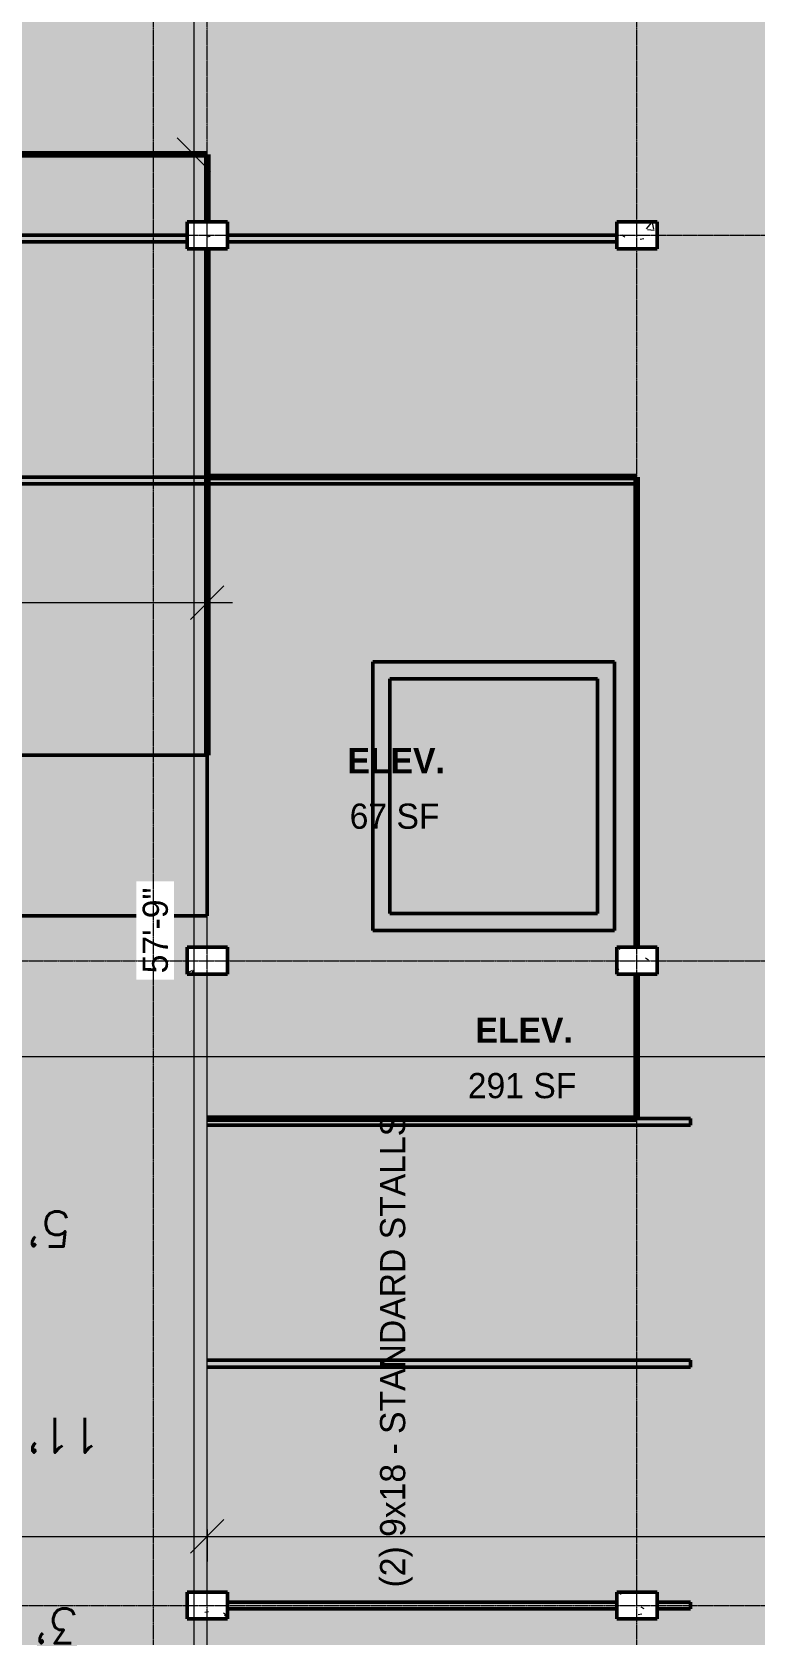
# Model space of a CAD drawing. Header units: inches. Extents: x 8518 to 10795, y 14276 to 16435.
# Drawn here: x 9682 to 10005, y 15003 to 15719 of the extents above; entities that cross this region are included whole.
import ezdxf

# ---------------------------------------------------------------- set-up
doc = ezdxf.new("R2010")
doc.units = ezdxf.units.IN
doc.header["$MEASUREMENT"] = 0
doc.linetypes.add('Dash 1_16_', pattern=[0.125, 0.0625, -0.0625])
doc.linetypes.add('Grid Line 1_2_', pattern=[0.875, 0.5, -0.125, 0.125, -0.125])
for name, color, linetype, lineweight in [('A-ANNO-DIMS-1', 211, 'Continuous', 20), ('A-AREA-1', 7, 'Continuous', 140), ('A-AREA-IDEN', 2, 'Continuous', 9), ('A-AREA-PATT-1', 9, 'Continuous', 9), ('A-AREA-PATT-2', 10, 'Continuous', 9), ('A-FLOR', 192, 'Continuous', 13), ('A-FLOR-1', 192, 'Continuous', 50), ('A-GENM', 5, 'Continuous', 9), ('A-GENM-1', 5, 'Dash 1_16_', 9), ('A-GENM-IDEN', 13, 'Continuous', 9), ('A-WALL-1', 113, 'Continuous', 50), ('G-ANNO-SYMB', 111, 'Continuous', 9), ('G-IMPT-3', 7, 'Continuous', 9), ('L-SITE', 91, 'Continuous', 50), ('S-COLS', 52, 'Continuous', 9), ('S-COLS-1', 52, 'Continuous', 50), ('S-GRID-1', 1, 'Grid Line 1_2_', 9)]:
    doc.layers.add(name, color=color, linetype=linetype, lineweight=lineweight)
doc.styles.add('Century Gothic', font='ufonts.com_century-gothic.ttf', dxfattribs={"height": 11.25})
doc.styles.add('Century Gothic_B', font='GOTHICB.TTF', dxfattribs={"height": 11.25})
doc.styles.add('ROMANS', font='romans__.ttf', dxfattribs={"height": 1.3})
doc.dimstyles.new('OD__1__Tol__', dxfattribs={"dimscale": 12, "dimtxt": 11.746893, "dimasz": 1.25, "dimexe": 0.9375, "dimexo": 0.625, "dimgap": 0.9375, "dimtad": 1, "dimdec": 0, "dimzin": 3, "dimdsep": 46, "dimlunit": 4, "dimtxsty": 'Century Gothic', "dimblk1": 'OBLIQUE', "dimblk2": 'OBLIQUE', "dimsah": 1, "dimcen": 0.09, "dimdle": 0.9375, "dimazin": 0, "dimtfac": 1, "dimtdec": 4, "dimtix": 1, "dimtmove": 0, "dimatfit": 3, "dimfxl": 1, "dimtvp": 1, "dimtfill": 1, "dimfrac": 2, "dimtolj": 1, "dimtzin": 0, "dimlwd": 20, "dimlwe": 20, "dimarcsym": 2})

# ---------------------------------------------------------------- blocks, each defined once
blk = doc.blocks.new('Parking_Stall_Multiple - 9 x 36 _TANDEM_-934014-FLOOR PLAN - BASEMENT')
at = {"layer": 'L-SITE'}
for p, q in [((0, 0), (0, -108)), ((0, 0), (432, 0)), ((432, 0), (432, -3)), ((0, -3), (432, -3)), ((0, -108), (0, -210)), ((0, -108), (432, -108)), ((0, -108), (432, -108)), ((0, -111), (432, -111)), ((0, -111), (432, -111)), ((432, -108), (432, -111)), ((432, -108), (432, -111)), ((9, -216), (207, -216)), ((9, -216), (207, -216)), ((9, -219), (207, -219)), ((9, -219), (207, -219)), ((225, -216), (423, -216)), ((225, -216), (423, -216)), ((225, -219), (423, -219)), ((225, -219), (423, -219)), ((0, -222), (0, -324)), ((0, -324), (0, -432)), ((0, -324), (432, -324)), ((0, -324), (432, -324)), ((0, -327), (432, -327)), ((0, -327), (432, -327)), ((432, -324), (432, -327)), ((432, -324), (432, -327)), ((0, -432), (0, -534)), ((0, -432), (432, -432)), ((0, -432), (432, -432)), ((0, -435), (432, -435)), ((0, -435), (432, -435)), ((432, -432), (432, -435)), ((432, -432), (432, -435)), ((9, -540), (231, -540)), ((9, -540), (231, -540)), ((9, -543), (231, -543)), ((9, -543), (231, -543)), ((249, -540), (423, -540)), ((249, -540), (423, -540)), ((249, -543), (423, -543)), ((249, -543), (423, -543)), ((0, -546), (0, -648)), ((0, -648), (432, -648)), ((0, -651), (432, -651)), ((432, -648), (432, -651))]:
    blk.add_line(p, q, dxfattribs=at)
blk = doc.blocks.new('Concrete-Rectangular-Column - 12 x 18-V7-FLOOR PLAN - BASEMENT')
at = {"layer": 'S-COLS'}
h = blk.add_hatch(dxfattribs=at)
h.set_pattern_fill('FP_8', color=256, style=0, pattern_type=2)
h.set_pattern_definition([(50, (-9952.615, -15627.856), (34.428697, -3.01202), [3.6, -39.6]), (355, (-9952.615, -15627.856), (-6.6596, 36.10481), [2.88, -31.68]), (100.451, (-9949.746, -15628.107), (27.768763, 33.093104), [3.06, -33.655]), (46.184, (-9952.615, -15618.256), (51.22752, -7.94535), [5.4, -59.4]), (96.636, (-9948.346, -15618.92), (44.86319, 46.75771), [4.589, -50.482]), (351.184, (-9952.615, -15618.256), (44.86417, 46.75745), [4.32, -47.52]), (21, (-9947.815, -15620.656), (28.65176, -19.325734), [3.6, -39.6]), (326, (-9947.815, -15620.656), (11.67934, 34.80662), [2.88, -31.68]), (71.451, (-9945.428, -15622.266), (40.330963, 15.48132), [3.06, -33.655]), (37.5, (-9952.615, -15627.856), (0.583112, 15.978979), [1.584, -29.712, 1.584, -30.576, -31.8]), (37.5, (-9952.615, -15627.856), (0.583112, 15.978979), [-63.456, 1.584, -30.216]), (7.5, (-9952.615, -15627.856), (12.626889, 18.932107), [1.584, -16.752, 1.584, -28.992, -12.12]), (7.5, (-9952.615, -15627.856), (12.626889, 18.932107), [-48.912, 1.584, -10.536]), (327.5, (-9963.319, -15627.856), (25.622992, -1.082799), [1.584, -10.416, 1.584, -35.856, -49.68]), (327.5, (-9963.319, -15627.856), (25.622992, -1.082799), [-49.44, 1.584, -48.096]), (317.5, (-9968.12, -15627.856), (27.99243, 4.80496), [1.584, -14.016, 1.584, -23.28, -35.28]), (317.5, (-9968.12, -15627.856), (27.99243, 4.80496), [-40.464, 1.584, -33.696])])
h.paths.add_polyline_path([(-9, -6), (9, -6), (9, 6), (-9, 6)], flags=0)
at = {"layer": 'S-COLS-1'}
for p, q in [((9, 6), (-9, 6)), ((-9, 6), (-9, -6)), ((9, -6), (9, 6)), ((-9, -6), (9, -6))]:
    blk.add_line(p, q, dxfattribs=at)
blk = doc.blocks.new('Concrete-Rectangular-Column - 12 x 18-V8-FLOOR PLAN - BASEMENT')
at = {"layer": 'S-COLS'}
h = blk.add_hatch(dxfattribs=at)
h.set_pattern_fill('FP_9', color=256, style=0, pattern_type=2)
h.set_pattern_definition([(50, (-9952.615, -15303.856), (34.428697, -3.01202), [3.6, -39.6]), (355, (-9952.615, -15303.856), (-6.6596, 36.10481), [2.88, -31.68]), (100.451, (-9949.746, -15304.107), (27.768763, 33.093104), [3.06, -33.655]), (46.184, (-9952.615, -15294.256), (51.22752, -7.94535), [5.4, -59.4]), (96.636, (-9948.346, -15294.92), (44.86319, 46.75771), [4.589, -50.482]), (351.184, (-9952.615, -15294.256), (44.86417, 46.75745), [4.32, -47.52]), (21, (-9947.815, -15296.656), (28.65176, -19.325734), [3.6, -39.6]), (326, (-9947.815, -15296.656), (11.67934, 34.80662), [2.88, -31.68]), (71.451, (-9945.428, -15298.266), (40.33096, 15.48132), [3.06, -33.655]), (37.5, (-9952.615, -15303.856), (0.583112, 15.978979), [1.584, -29.712, 1.584, -30.576, -31.8]), (37.5, (-9952.615, -15303.856), (0.583112, 15.978979), [-63.456, 1.584, -30.216]), (7.5, (-9952.615, -15303.856), (12.626889, 18.932107), [1.584, -16.752, 1.584, -28.992, -12.12]), (7.5, (-9952.615, -15303.856), (12.626889, 18.932107), [-48.912, 1.584, -10.536]), (327.5, (-9963.319, -15303.856), (25.622992, -1.082799), [1.584, -10.416, 1.584, -35.856, -49.68]), (327.5, (-9963.319, -15303.856), (25.622992, -1.082799), [-49.44, 1.584, -48.096]), (317.5, (-9968.12, -15303.856), (27.99243, 4.80496), [1.584, -14.016, 1.584, -23.28, -35.28]), (317.5, (-9968.12, -15303.856), (27.99243, 4.80496), [-40.464, 1.584, -33.696])])
h.paths.add_polyline_path([(1.34, -6), (9, -6), (9, 6), (-9, 6), (-9, -6), (0, -6)], flags=0)
at = {"layer": 'S-COLS-1'}
for p, q in [((9, 6), (-9, 6)), ((-9, 6), (-9, -6)), ((9, -6), (9, 6)), ((-9, -6), (9, -6))]:
    blk.add_line(p, q, dxfattribs=at)
blk = doc.blocks.new('Concrete-Rectangular-Column - 12 x 18-V9-FLOOR PLAN - BASEMENT')
at = {"layer": 'S-COLS'}
h = blk.add_hatch(dxfattribs=at)
h.set_pattern_fill('FP_10', color=256, style=0, pattern_type=2)
h.set_pattern_definition([(50, (-9952.615, -15015.856), (34.428697, -3.01202), [3.6, -39.6]), (355, (-9952.615, -15015.856), (-6.6596, 36.10481), [2.88, -31.68]), (100.451, (-9949.746, -15016.107), (27.768763, 33.093104), [3.06, -33.655]), (46.184, (-9952.615, -15006.256), (51.22752, -7.94535), [5.4, -59.4]), (96.636, (-9948.346, -15006.92), (44.86319, 46.75771), [4.589, -50.482]), (351.184, (-9952.615, -15006.256), (44.86417, 46.75745), [4.32, -47.52]), (21, (-9947.815, -15008.656), (28.65176, -19.325734), [3.6, -39.6]), (326, (-9947.815, -15008.656), (11.67934, 34.80662), [2.88, -31.68]), (71.451, (-9945.428, -15010.266), (40.33096, 15.48132), [3.06, -33.655]), (37.5, (-9952.615, -15015.856), (0.583112, 15.978979), [1.584, -29.712, 1.584, -30.576, -31.8]), (37.5, (-9952.615, -15015.856), (0.583112, 15.978979), [-63.456, 1.584, -30.216]), (7.5, (-9952.615, -15015.856), (12.626889, 18.932107), [1.584, -16.752, 1.584, -28.992, -12.12]), (7.5, (-9952.615, -15015.856), (12.626889, 18.932107), [-48.912, 1.584, -10.536]), (327.5, (-9963.319, -15015.856), (25.622992, -1.082799), [1.584, -10.416, 1.584, -35.856, -49.68]), (327.5, (-9963.319, -15015.856), (25.622992, -1.082799), [-49.44, 1.584, -48.096]), (317.5, (-9968.12, -15015.856), (27.99243, 4.80496), [1.584, -14.016, 1.584, -23.28, -35.28]), (317.5, (-9968.12, -15015.856), (27.99243, 4.80496), [-40.464, 1.584, -33.696])])
h.paths.add_polyline_path([(-9, -6), (9, -6), (9, 6), (-9, 6)], flags=0)
at = {"layer": 'S-COLS-1'}
for p, q in [((9, 6), (-9, 6)), ((-9, 6), (-9, -6)), ((9, -6), (9, 6)), ((-9, -6), (9, -6))]:
    blk.add_line(p, q, dxfattribs=at)
blk = doc.blocks.new('Parking_Stall_Multiple - 9x18 - STANDARD-934432-FLOOR PLAN - BASEMENT')
at = {"layer": 'L-SITE'}
for p, q in [((0, 0), (216, 0)), ((216, 0), (216, -3)), ((0, -3), (216, -3)), ((0, -108), (216, -108)), ((0, -108), (216, -108)), ((0, -111), (216, -111)), ((0, -111), (216, -111)), ((216, -108), (216, -111)), ((216, -108), (216, -111)), ((9, -216), (183, -216)), ((9, -219), (183, -219)), ((201, -216), (216, -216)), ((201, -219), (216, -219)), ((216, -216), (216, -219))]:
    blk.add_line(p, q, dxfattribs=at)
blk = doc.blocks.new('Concrete-Rectangular-Column - 12 x 18-V25-FLOOR PLAN - BASEMENT')
at = {"layer": 'S-COLS'}
h = blk.add_hatch(dxfattribs=at)
h.set_pattern_fill('FP_26', color=256, style=0, pattern_type=2)
h.set_pattern_definition([(50, (-9760.615, -15627.856), (34.428697, -3.01202), [3.6, -39.6]), (355, (-9760.615, -15627.856), (-6.6596, 36.10481), [2.88, -31.68]), (100.451, (-9757.746, -15628.107), (27.768763, 33.093104), [3.06, -33.655]), (46.184, (-9760.615, -15618.256), (51.22752, -7.94535), [5.4, -59.4]), (96.636, (-9756.346, -15618.92), (44.86319, 46.75771), [4.589, -50.482]), (351.184, (-9760.615, -15618.256), (44.86417, 46.75745), [4.32, -47.52]), (21, (-9755.815, -15620.656), (28.65176, -19.325734), [3.6, -39.6]), (326, (-9755.815, -15620.656), (11.67934, 34.80662), [2.88, -31.68]), (71.451, (-9753.428, -15622.266), (40.33096, 15.48132), [3.06, -33.655]), (37.5, (-9760.615, -15627.856), (0.583112, 15.978979), [1.584, -29.712, 1.584, -30.576, -31.8]), (37.5, (-9760.615, -15627.856), (0.583112, 15.978979), [-63.456, 1.584, -30.216]), (7.5, (-9760.615, -15627.856), (12.626889, 18.932107), [1.584, -16.752, 1.584, -28.992, -12.12]), (7.5, (-9760.615, -15627.856), (12.626889, 18.932107), [-48.912, 1.584, -10.536]), (327.5, (-9771.319, -15627.856), (25.622992, -1.082799), [1.584, -10.416, 1.584, -35.856, -49.68]), (327.5, (-9771.319, -15627.856), (25.622992, -1.082799), [-49.44, 1.584, -48.096]), (317.5, (-9776.12, -15627.856), (27.99243, 4.80496), [1.584, -14.016, 1.584, -23.28, -35.28]), (317.5, (-9776.12, -15627.856), (27.99243, 4.80496), [-40.464, 1.584, -33.696])])
h.paths.add_polyline_path([(-9, -6), (9, -6), (9, 6), (-9, 6)], flags=0)
at = {"layer": 'S-COLS-1'}
for p, q in [((9, 6), (-9, 6)), ((-9, 6), (-9, -6)), ((9, -6), (9, 6)), ((-9, -6), (9, -6))]:
    blk.add_line(p, q, dxfattribs=at)
blk = doc.blocks.new('Concrete-Rectangular-Column - 12 x 18-V26-FLOOR PLAN - BASEMENT')
at = {"layer": 'S-COLS'}
h = blk.add_hatch(dxfattribs=at)
h.set_pattern_fill('FP_27', color=256, style=0, pattern_type=2)
h.set_pattern_definition([(50, (-9760.615, -15303.856), (34.428697, -3.01202), [3.6, -39.6]), (355, (-9760.615, -15303.856), (-6.6596, 36.10481), [2.88, -31.68]), (100.451, (-9757.746, -15304.107), (27.768763, 33.093104), [3.06, -33.655]), (46.184, (-9760.615, -15294.256), (51.22752, -7.94535), [5.4, -59.4]), (96.636, (-9756.346, -15294.92), (44.86319, 46.75771), [4.589, -50.482]), (351.184, (-9760.615, -15294.256), (44.86417, 46.75745), [4.32, -47.52]), (21, (-9755.815, -15296.656), (28.65176, -19.325734), [3.6, -39.6]), (326, (-9755.815, -15296.656), (11.67934, 34.80662), [2.88, -31.68]), (71.451, (-9753.428, -15298.266), (40.33096, 15.48132), [3.06, -33.655]), (37.5, (-9760.615, -15303.856), (0.583112, 15.978979), [1.584, -29.712, 1.584, -30.576, -31.8]), (37.5, (-9760.615, -15303.856), (0.583112, 15.978979), [-63.456, 1.584, -30.216]), (7.5, (-9760.615, -15303.856), (12.626889, 18.932107), [1.584, -16.752, 1.584, -28.992, -12.12]), (7.5, (-9760.615, -15303.856), (12.626889, 18.932107), [-48.912, 1.584, -10.536]), (327.5, (-9771.319, -15303.856), (25.622992, -1.082799), [1.584, -10.416, 1.584, -35.856, -49.68]), (327.5, (-9771.319, -15303.856), (25.622992, -1.082799), [-49.44, 1.584, -48.096]), (317.5, (-9776.12, -15303.856), (27.99243, 4.80496), [1.584, -14.016, 1.584, -23.28, -35.28]), (317.5, (-9776.12, -15303.856), (27.99243, 4.80496), [-40.464, 1.584, -33.696])])
h.paths.add_polyline_path([(-9, -6), (9, -6), (9, 6), (-9, 6)], flags=0)
at = {"layer": 'S-COLS-1'}
for p, q in [((9, 6), (-9, 6)), ((-9, 6), (-9, -6)), ((9, -6), (9, 6)), ((-9, -6), (9, -6))]:
    blk.add_line(p, q, dxfattribs=at)
blk = doc.blocks.new('Concrete-Rectangular-Column - 12 x 18-V27-FLOOR PLAN - BASEMENT')
at = {"layer": 'S-COLS'}
h = blk.add_hatch(dxfattribs=at)
h.set_pattern_fill('FP_28', color=256, style=0, pattern_type=2)
h.set_pattern_definition([(50, (-9760.615, -15015.856), (34.428697, -3.01202), [3.6, -39.6]), (355, (-9760.615, -15015.856), (-6.6596, 36.10481), [2.88, -31.68]), (100.451, (-9757.746, -15016.107), (27.768763, 33.093104), [3.06, -33.655]), (46.184, (-9760.615, -15006.256), (51.22752, -7.94535), [5.4, -59.4]), (96.636, (-9756.346, -15006.92), (44.86319, 46.75771), [4.589, -50.482]), (351.184, (-9760.615, -15006.256), (44.86417, 46.75745), [4.32, -47.52]), (21, (-9755.815, -15008.656), (28.65176, -19.325734), [3.6, -39.6]), (326, (-9755.815, -15008.656), (11.67934, 34.80662), [2.88, -31.68]), (71.451, (-9753.428, -15010.266), (40.33096, 15.48132), [3.06, -33.655]), (37.5, (-9760.615, -15015.856), (0.583112, 15.978979), [1.584, -29.712, 1.584, -30.576, -31.8]), (37.5, (-9760.615, -15015.856), (0.583112, 15.978979), [-63.456, 1.584, -30.216]), (7.5, (-9760.615, -15015.856), (12.626889, 18.932107), [1.584, -16.752, 1.584, -28.992, -12.12]), (7.5, (-9760.615, -15015.856), (12.626889, 18.932107), [-48.912, 1.584, -10.536]), (327.5, (-9771.319, -15015.856), (25.622992, -1.082799), [1.584, -10.416, 1.584, -35.856, -49.68]), (327.5, (-9771.319, -15015.856), (25.622992, -1.082799), [-49.44, 1.584, -48.096]), (317.5, (-9776.12, -15015.856), (27.99243, 4.80496), [1.584, -14.016, 1.584, -23.28, -35.28]), (317.5, (-9776.12, -15015.856), (27.99243, 4.80496), [-40.464, 1.584, -33.696])])
h.paths.add_polyline_path([(9, -6), (9, 6), (-9, 6), (-9, -6), (0, -6)], flags=0)
at = {"layer": 'S-COLS-1'}
for p, q in [((9, 6), (-9, 6)), ((-9, 6), (-9, -6)), ((9, -6), (9, 6)), ((-9, -6), (9, -6))]:
    blk.add_line(p, q, dxfattribs=at)
blk = doc.blocks.new('Turning Radius - Car or Pickup Truck - P_DWG-953783-FLOOR PLAN - BASEMENT')
at = {"layer": 'G-IMPT-3', "char_height": 1.3, "attachment_point": 3, "line_spacing_factor": 0.983083, "style": 'ROMANS'}
for s, insert, width in [("3'", (-26.958, 2.491), 2.28192), ("11'", (-26.687, -4.605), 3.78735), ("5'", (-26.678, -12.283), 2.28192)]:
    blk.add_mtext(s, dxfattribs=dict(at, insert=insert, width=width))
blk = doc.blocks.new('Turning Radius - Car or Pickup Truck - Turning Radius - Car or Pickup Truck-630787-FLOOR PLAN - BASEMENT')
at = {"xscale": 12.00000389604279, "yscale": 12.00000389604279, "zscale": 12.00000389604279}
blk.add_blockref('Turning Radius - Car or Pickup Truck - P_DWG-953783-FLOOR PLAN - BASEMENT', (0, 0), dxfattribs=at)
blk = doc.blocks.new('_Oblique')
at = {"color": 0, "linetype": 'ByBlock', "lineweight": -2}
blk.add_line((-0.5, -0.5), (0.5, 0.5), dxfattribs=at)
blk = doc.blocks.new('DIMBLOCK11-FLOOR PLAN - BASEMENT')
at = {"layer": 'A-ANNO-DIMS-1', "color": 0, "lineweight": 20, "transparency": 16777216}
for p, q in [((9754.63, 16203.11), (9754.63, 15652.61)), ((9757.74, 16191.86), (9743.38, 16191.86)), ((9757.74, 15663.86), (9743.38, 15663.86))]:
    blk.add_line(p, q, dxfattribs=at)
at = {"layer": 'Defpoints', "color": 0, "transparency": 16777216}
for p in [(9765.24, 16191.86), (9754.63, 15663.86), (9765.24, 15663.86)]:
    blk.add_point(p, dxfattribs=at)
at = {"layer": 'A-ANNO-DIMS-1', "color": 0, "lineweight": 20, "transparency": 16777216, "xscale": 15, "yscale": 15, "zscale": 15}
for p, rotation in [((9754.63, 16191.86), 90), ((9754.63, 15663.86), 270)]:
    blk.add_blockref('_Oblique', p, dxfattribs=dict(at, rotation=rotation))
at = {"layer": 'A-ANNO-DIMS-1', "color": 0, "transparency": 16777216, "insert": (9737.48, 15927.86), "char_height": 11.25, "attachment_point": 5, "rotation": 90, "style": 'Century Gothic', "bg_fill": 3, "box_fill_scale": 1.25, "bg_fill_color": 256, "bg_fill_true_color": 13158600, "bg_fill_transparency": 0}
blk.add_mtext('\\A1;44\'-0"', dxfattribs=at)
blk = doc.blocks.new('DIMBLOCK12-FLOOR PLAN - BASEMENT')
at = {"layer": 'A-ANNO-DIMS-1', "color": 0, "lineweight": 20, "transparency": 16777216}
for p, q in [((9754.63, 15675.11), (9754.63, 14959.61)), ((9757.74, 15663.86), (9743.38, 15663.86)), ((9757.74, 14970.86), (9743.38, 14970.86))]:
    blk.add_line(p, q, dxfattribs=at)
at = {"layer": 'Defpoints', "color": 0, "transparency": 16777216}
for p in [(9765.24, 15663.86), (9754.63, 14970.86), (9765.24, 14970.86)]:
    blk.add_point(p, dxfattribs=at)
at = {"layer": 'A-ANNO-DIMS-1', "color": 0, "lineweight": 20, "transparency": 16777216, "xscale": 15, "yscale": 15, "zscale": 15}
for p, rotation in [((9754.63, 15663.86), 90), ((9754.63, 14970.86), 270)]:
    blk.add_blockref('_Oblique', p, dxfattribs=dict(at, rotation=rotation))
at = {"layer": 'A-ANNO-DIMS-1', "color": 0, "transparency": 16777216, "insert": (9737.48, 15317.36), "char_height": 11.25, "attachment_point": 5, "rotation": 90, "style": 'Century Gothic', "bg_fill": 3, "box_fill_scale": 1.25, "bg_fill_color": 256, "bg_fill_true_color": 13158600, "bg_fill_transparency": 0}
blk.add_mtext('\\A1;57\'-9"', dxfattribs=at)
blk = doc.blocks.new('DIMBLOCK23-FLOOR PLAN - BASEMENT')
at = {"layer": 'A-ANNO-DIMS-1', "color": 0, "lineweight": 20, "transparency": 16777216}
for p, q in [((9520.62, 15617.36), (9520.62, 15452.53)), ((9760.62, 15466.89), (9760.62, 15452.53)), ((9509.37, 15463.78), (9771.87, 15463.78))]:
    blk.add_line(p, q, dxfattribs=at)
at = {"layer": 'Defpoints', "color": 0, "transparency": 16777216}
for p in [(9520.62, 15624.86), (9760.62, 15474.39), (9760.62, 15463.78)]:
    blk.add_point(p, dxfattribs=at)
at = {"layer": 'A-ANNO-DIMS-1', "color": 0, "lineweight": 20, "transparency": 16777216, "xscale": 15, "yscale": 15, "zscale": 15, "rotation": 180}
blk.add_blockref('_Oblique', (9520.62, 15463.78), dxfattribs=at)
at = {"layer": 'A-ANNO-DIMS-1', "color": 0, "lineweight": 20, "transparency": 16777216, "xscale": 15, "yscale": 15, "zscale": 15}
blk.add_blockref('_Oblique', (9760.62, 15463.78), dxfattribs=at)
at = {"layer": 'A-ANNO-DIMS-1', "color": 0, "transparency": 16777216, "insert": (9640.62, 15480.94), "char_height": 11.25, "attachment_point": 5, "style": 'Century Gothic', "bg_fill": 3, "box_fill_scale": 1.25, "bg_fill_color": 256, "bg_fill_true_color": 13158600, "bg_fill_transparency": 0}
blk.add_mtext('\\A1;20\'-0"', dxfattribs=at)
blk = doc.blocks.new('DIMBLOCK28-FLOOR PLAN - BASEMENT')
at = {"layer": 'A-ANNO-DIMS-1', "color": 0, "lineweight": 20, "transparency": 16777216}
for p, q in [((9520.62, 15049.81), (9520.62, 15035.45)), ((9760.62, 15049.81), (9760.62, 15035.45)), ((9509.37, 15046.7), (9771.87, 15046.7))]:
    blk.add_line(p, q, dxfattribs=at)
at = {"layer": 'Defpoints', "color": 0, "transparency": 16777216}
for p in [(9520.62, 15057.31), (9760.62, 15057.31), (9760.62, 15046.7)]:
    blk.add_point(p, dxfattribs=at)
at = {"layer": 'A-ANNO-DIMS-1', "color": 0, "lineweight": 20, "transparency": 16777216, "xscale": 15, "yscale": 15, "zscale": 15, "rotation": 180}
blk.add_blockref('_Oblique', (9520.62, 15046.7), dxfattribs=at)
at = {"layer": 'A-ANNO-DIMS-1', "color": 0, "lineweight": 20, "transparency": 16777216, "xscale": 15, "yscale": 15, "zscale": 15}
blk.add_blockref('_Oblique', (9760.62, 15046.7), dxfattribs=at)
at = {"layer": 'A-ANNO-DIMS-1', "color": 0, "transparency": 16777216, "insert": (9640.62, 15063.86), "char_height": 11.25, "attachment_point": 5, "style": 'Century Gothic', "bg_fill": 3, "box_fill_scale": 1.25, "bg_fill_color": 256, "bg_fill_true_color": 13158600, "bg_fill_transparency": 0}
blk.add_mtext('\\A1;20\'-0"', dxfattribs=at)
blk = doc.blocks.new('DIMBLOCK29-FLOOR PLAN - BASEMENT')
at = {"layer": 'A-ANNO-DIMS-1', "color": 0, "lineweight": 20, "transparency": 16777216}
for p, q in [((9760.62, 15049.81), (9760.62, 15035.45)), ((10456.62, 15049.81), (10456.62, 15035.45)), ((9749.37, 15046.7), (10467.87, 15046.7))]:
    blk.add_line(p, q, dxfattribs=at)
at = {"layer": 'Defpoints', "color": 0, "transparency": 16777216}
for p in [(9760.62, 15057.31), (10456.62, 15057.31), (10456.62, 15046.7)]:
    blk.add_point(p, dxfattribs=at)
at = {"layer": 'A-ANNO-DIMS-1', "color": 0, "lineweight": 20, "transparency": 16777216, "xscale": 15, "yscale": 15, "zscale": 15, "rotation": 180}
blk.add_blockref('_Oblique', (9760.62, 15046.7), dxfattribs=at)
at = {"layer": 'A-ANNO-DIMS-1', "color": 0, "lineweight": 20, "transparency": 16777216, "xscale": 15, "yscale": 15, "zscale": 15}
blk.add_blockref('_Oblique', (10456.62, 15046.7), dxfattribs=at)
at = {"layer": 'A-ANNO-DIMS-1', "color": 0, "transparency": 16777216, "insert": (10108.62, 15063.86), "char_height": 11.25, "attachment_point": 5, "style": 'Century Gothic', "bg_fill": 3, "box_fill_scale": 1.25, "bg_fill_color": 256, "bg_fill_true_color": 13158600, "bg_fill_transparency": 0}
blk.add_mtext('\\A1;58\'-0"', dxfattribs=at)

msp = doc.modelspace()

# ---------------------------------------------------------------- hatches: boundary and pattern name
at = {"layer": 'A-AREA-PATT-1'}
h = msp.add_hatch(color=256, dxfattribs=at)
h.paths.add_polyline_path([(10390.62, 14697.86), (10456.62, 14697.86), (10456.62, 16167.86), (8800.62, 16167.86), (8786.48, 14697.86), (10273.62, 14697.86)], flags=0)
h.paths.add_polyline_path([(9751.62, 14970.86), (9520.62, 14970.86), (9520.62, 15009.86), (9511.62, 15009.86), (9511.62, 15021.86), (9520.62, 15021.86), (9520.62, 15234.86), (9304.62, 15234.86), (9304.62, 15297.86), (9295.62, 15297.86), (9295.62, 15309.86), (9304.62, 15309.86), (9304.62, 15621.86), (9295.62, 15621.86), (9295.62, 15633.86), (9313.62, 15633.86), (9313.62, 15627.86), (9511.62, 15627.86), (9511.62, 15633.86), (9520.62, 15633.86), (9520.62, 15663.86), (9760.62, 15663.86), (9760.62, 15633.86), (9769.62, 15633.86), (9769.62, 15621.86), (9760.62, 15621.86), (9760.62, 15519.86), (9952.62, 15519.86), (9952.62, 15309.86), (9961.62, 15309.86), (9961.62, 15297.86), (9952.62, 15297.86), (9952.62, 15233.36), (9760.62, 15233.36), (9760.62, 15021.86), (9769.62, 15021.86), (9769.62, 15009.86), (9760.62, 15009.86), (9760.62, 14970.86)], flags=0)
h.paths.add_polyline_path([(10267.62, 15009.86), (10255.62, 15009.86), (10255.62, 15021.86), (10273.62, 15021.86), (10273.62, 15009.86)], flags=0)
h.paths.add_polyline_path([(9295.62, 15009.86), (9295.62, 15021.86), (9313.62, 15021.86), (9313.62, 15009.86)], flags=0)
h.paths.add_polyline_path([(9961.62, 15009.86), (9943.62, 15009.86), (9943.62, 15021.86), (9961.62, 15021.86)], flags=0)
h.paths.add_polyline_path([(9001.62, 15009.86), (8983.62, 15009.86), (8983.62, 15021.86), (9001.62, 15021.86)], flags=0)
h.paths.add_polyline_path([(10273.62, 15297.86), (10267.62, 15297.86), (10267.62, 15309.86), (10285.62, 15309.86), (10285.62, 15297.86)], flags=0)
h.paths.add_polyline_path([(8989.62, 15297.86), (8971.62, 15297.86), (8971.62, 15309.86), (8989.62, 15309.86)], flags=0)
h.paths.add_polyline_path([(10267.62, 15621.86), (10267.62, 15633.86), (10285.62, 15633.86), (10285.62, 15621.86)], flags=0)
h.paths.add_polyline_path([(9943.62, 15621.86), (9943.62, 15633.86), (9961.62, 15633.86), (9961.62, 15621.86), (9952.62, 15621.86)], flags=0)
h.paths.add_polyline_path([(8989.62, 15621.86), (8971.62, 15621.86), (8971.62, 15633.86), (8989.62, 15633.86)], flags=0)
h.paths.add_polyline_path([(9529.62, 15945.86), (9511.62, 15945.86), (9511.62, 15957.86), (9529.62, 15957.86)], flags=0)
h.paths.add_polyline_path([(9961.62, 15945.86), (9943.62, 15945.86), (9943.62, 15957.86), (9961.62, 15957.86)], flags=0)
h.paths.add_polyline_path([(9313.62, 15945.86), (9295.62, 15945.86), (9295.62, 15957.86), (9313.62, 15957.86)], flags=0)
h.paths.add_polyline_path([(10267.62, 15945.86), (10267.62, 15957.86), (10285.62, 15957.86), (10285.62, 15945.86)], flags=0)
h.paths.add_polyline_path([(9727.62, 15945.86), (9727.62, 15957.86), (9745.62, 15957.86), (9745.62, 15945.86)], flags=0)
h.paths.add_polyline_path([(8989.62, 15945.86), (8971.62, 15945.86), (8971.62, 15957.86), (8989.62, 15957.86)], flags=0)
msp.add_hatch(color=256, dxfattribs=at).paths.add_polyline_path([(9529.62, 14970.86), (9760.62, 14970.86), (9760.62, 15009.86), (9751.62, 15009.86), (9751.62, 15021.86), (9760.62, 15021.86), (9760.62, 15297.86), (9751.62, 15297.86), (9751.62, 15309.86), (9760.62, 15309.86), (9760.62, 15621.86), (9751.62, 15621.86), (9751.62, 15633.86), (9760.62, 15633.86), (9760.62, 15663.86), (9520.62, 15663.86), (9520.62, 15633.86), (9529.62, 15633.86), (9529.62, 15621.86), (9520.62, 15621.86), (9520.62, 15309.86), (9529.62, 15309.86), (9529.62, 15297.86), (9520.62, 15297.86), (9520.62, 15021.86), (9529.62, 15021.86), (9529.62, 15009.86), (9520.62, 15009.86), (9520.62, 14970.86)], flags=0)
at = {"layer": 'A-AREA-PATT-2'}
h = msp.add_hatch(color=256, dxfattribs=at)
h.paths.add_polyline_path([(9769.62, 15233.36), (9952.62, 15233.36), (9952.62, 15297.86), (9943.62, 15297.86), (9943.62, 15309.86), (9952.62, 15309.86), (9952.62, 15519.86), (9760.62, 15519.86), (9760.62, 15309.86), (9769.62, 15309.86), (9769.62, 15297.86), (9760.62, 15297.86), (9760.62, 15233.36)], flags=0)
h.paths.add_polyline_path([(9898.4, 15321.17), (9838.43, 15321.17), (9838.43, 15433.54), (9938.81, 15433.54), (9938.81, 15321.17), (9935, 15321.17)], flags=0)
msp.add_hatch(color=256, dxfattribs=at).paths.add_polyline_path([(9888.62, 15321.17), (9938.81, 15321.17), (9938.81, 15433.54), (9838.43, 15433.54), (9838.43, 15321.17), (9842.25, 15321.17)], flags=0)

# ---------------------------------------------------------------- linework, layer by layer
at = {"layer": 'A-AREA-1'}
for p, q in [((9760.62, 15663.86), (9520.62, 15663.86)), ((9760.62, 15663.86), (9760.62, 15633.86)), ((9760.62, 15621.86), (9760.62, 15395.59)), ((9952.62, 15519.86), (9760.62, 15519.86)), ((9952.62, 15309.86), (9952.62, 15519.86)), ((9952.62, 15233.36), (9952.62, 15297.86)), ((9760.62, 15233.36), (9952.62, 15233.36))]:
    msp.add_line(p, q, dxfattribs=at)
at = {"layer": 'A-FLOR'}
for p, q in [((9760.62, 15309.86), (9760.62, 15323.96)), ((9760.62, 15021.86), (9760.62, 15297.86)), ((9760.62, 14970.86), (9760.62, 15009.86))]:
    msp.add_line(p, q, dxfattribs=at)
at = {"layer": 'A-FLOR-1'}
for p, q in [((9760.62, 15395.59), (9520.62, 15395.59)), ((9760.62, 15323.96), (9760.62, 15395.59)), ((9520.62, 15323.96), (9760.62, 15323.96))]:
    msp.add_line(p, q, dxfattribs=at)
at = {"layer": 'A-WALL-1'}
for p, q in [((9942.62, 15437.36), (9834.62, 15437.36)), ((9834.62, 15437.36), (9834.62, 15317.36)), ((9942.62, 15317.36), (9942.62, 15437.36)), ((9842.25, 15429.73), (9935, 15429.73)), ((9842.25, 15324.98), (9842.25, 15429.73)), ((9935, 15429.73), (9935, 15324.98)), ((9935, 15324.98), (9842.25, 15324.98)), ((9834.62, 15317.36), (9942.62, 15317.36))]:
    msp.add_line(p, q, dxfattribs=at)
at = {"layer": 'S-GRID-1'}
msp.add_line((9952.62, 14456.46), (9952.62, 16373.2), dxfattribs=at)

# ---------------------------------------------------------------- block references
at = {"layer": 'A-GENM'}
for name, p in [('Parking_Stall_Multiple - 9 x 36 _TANDEM_-934014-FLOOR PLAN - BASEMENT', (9520.62, 16167.86)), ('Parking_Stall_Multiple - 9x18 - STANDARD-934432-FLOOR PLAN - BASEMENT', (9760.62, 15233.36))]:
    msp.add_blockref(name, p, dxfattribs=at)
at = {"layer": 'A-GENM-1', "rotation": 180}
msp.add_blockref('Turning Radius - Car or Pickup Truck - Turning Radius - Car or Pickup Truck-630787-FLOOR PLAN - BASEMENT', (9359.62, 15028.86), dxfattribs=at)
at = {"layer": 'S-COLS'}
for name, p in [('Concrete-Rectangular-Column - 12 x 18-V25-FLOOR PLAN - BASEMENT', (9760.62, 15627.86)), ('Concrete-Rectangular-Column - 12 x 18-V7-FLOOR PLAN - BASEMENT', (9952.62, 15627.86)), ('Concrete-Rectangular-Column - 12 x 18-V26-FLOOR PLAN - BASEMENT', (9760.62, 15303.86)), ('Concrete-Rectangular-Column - 12 x 18-V8-FLOOR PLAN - BASEMENT', (9952.62, 15303.86)), ('Concrete-Rectangular-Column - 12 x 18-V27-FLOOR PLAN - BASEMENT', (9760.62, 15015.86)), ('Concrete-Rectangular-Column - 12 x 18-V9-FLOOR PLAN - BASEMENT', (9952.62, 15015.86))]:
    msp.add_blockref(name, p, dxfattribs=at)

# ---------------------------------------------------------------- texts
at = {"layer": 'A-AREA-IDEN', "char_height": 11.25, "attachment_point": 1}
for s, insert, width, style in [('ELEV.', (9823.33, 15398.81), 47.7225, 'Century Gothic_B'), ('67 SF', (9824.28, 15374.03), 45.45, 'Century Gothic'), ('ELEV.', (9880.52, 15278.46), 47.7225, 'Century Gothic_B'), ('291 SF', (9877.07, 15253.69), 56.055, 'Century Gothic')]:
    msp.add_mtext(s, dxfattribs=dict(at, insert=insert, width=width, style=style))
at = {"layer": 'A-GENM-IDEN', "insert": (9837.85, 15023.92), "char_height": 11.25, "width": 253.005, "attachment_point": 1, "rotation": 90, "style": 'Century Gothic'}
msp.add_mtext('(2) 9x18 - STANDARD STALLS', dxfattribs=at)

# ---------------------------------------------------------------- next in the draw order: dimensions: what is measured, and where the dimension line sits
at = {"layer": 'A-ANNO-DIMS-1'}
dim = msp.add_linear_dim(base=(9754.63, 15663.86), p1=(9765.24, 16191.86), p2=(9765.24, 15663.86), angle=90, dimstyle='OD__1__Tol__', override={"dimpost": '<>', "dimfxl": 528}, dxfattribs=at)
dim.commit()
dim.dimension.update_dxf_attribs({"geometry": 'DIMBLOCK11-FLOOR PLAN - BASEMENT', "text_midpoint": (9737.48, 15927.86)})

# ---------------------------------------------------------------- next in the draw order: dimensions: what is measured, and where the dimension line sits
dim = msp.add_linear_dim(base=(9754.63, 14970.86), p1=(9765.24, 15663.86), p2=(9765.24, 14970.86), angle=90, dimstyle='OD__1__Tol__', override={"dimpost": '<>', "dimfxl": 693}, dxfattribs=at)
dim.commit()
dim.dimension.update_dxf_attribs({"geometry": 'DIMBLOCK12-FLOOR PLAN - BASEMENT', "text_midpoint": (9737.48, 15317.36)})

# ---------------------------------------------------------------- next in the draw order: linework, layer by layer
at = {"layer": 'G-ANNO-SYMB'}
msp.add_line((8634.7, 15261.03), (10722.24, 15261.03), dxfattribs=at)
at = {"layer": 'S-GRID-1'}
for p, q in [((8640.42, 15627.86), (10710.73, 15627.86)), ((8640.42, 15303.86), (10710.73, 15303.86)), ((8640.42, 15015.86), (10710.73, 15015.86))]:
    msp.add_line(p, q, dxfattribs=at)

# ---------------------------------------------------------------- next in the draw order: dimensions: what is measured, and where the dimension line sits
at = {"layer": 'A-ANNO-DIMS-1'}
dim = msp.add_linear_dim(base=(9760.62, 15046.7), p1=(9520.62, 15057.31), p2=(9760.62, 15057.31), dimstyle='OD__1__Tol__', override={"dimpost": '<>', "dimfxl": 240}, dxfattribs=at)
dim.commit()
dim.dimension.update_dxf_attribs({"geometry": 'DIMBLOCK28-FLOOR PLAN - BASEMENT', "text_midpoint": (9640.62, 15063.86)})

# ---------------------------------------------------------------- next in the draw order: dimensions: what is measured, and where the dimension line sits
for base, p1, p2, override, picture, middle in [((9760.62, 15463.78), (9520.62, 15624.86), (9760.62, 15474.39), {"dimpost": '<>', "dimfxl": 283.266635}, 'DIMBLOCK23-FLOOR PLAN - BASEMENT', (9640.62, 15480.94)), ((10456.62, 15046.7), (9760.62, 15057.31), (10456.62, 15057.31), {"dimpost": '<>', "dimfxl": 696}, 'DIMBLOCK29-FLOOR PLAN - BASEMENT', (10108.62, 15063.86))]:
    dim = msp.add_linear_dim(base=base, p1=p1, p2=p2, dimstyle='OD__1__Tol__', override=override, dxfattribs=at)
    dim.commit()
    dim.dimension.update_dxf_attribs({"geometry": picture, "text_midpoint": middle})

# ---------------------------------------------------------------- next in the draw order: linework, layer by layer
at = {"layer": 'S-GRID-1'}
for p, q in [((9736.62, 14456.46), (9736.62, 16373.2)), ((9760.62, 14456.46), (9760.62, 16373.2))]:
    msp.add_line(p, q, dxfattribs=at)

doc.saveas('drawing.dxf')
